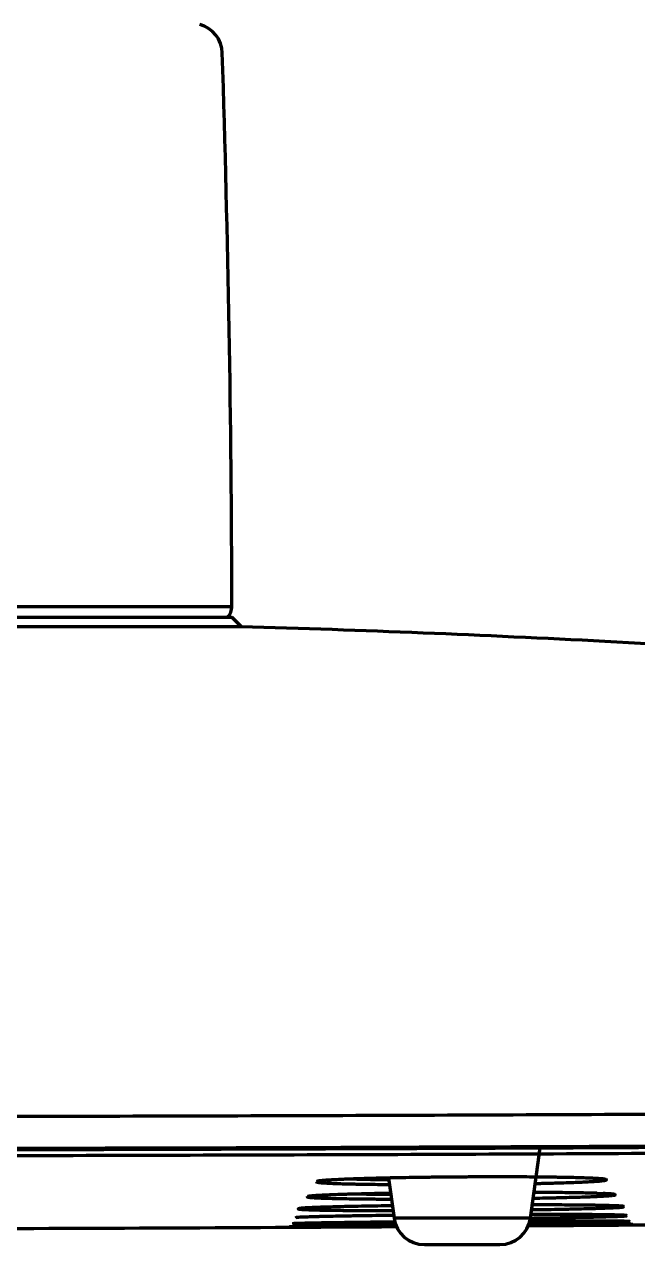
# Model space of a CAD drawing. Extents: x 1919 to 2339, y -1533 to -939.
# Drawn here: x 2195.28 to 2199.28, y -1192.62 to -1184.67 of the extents above; entities that cross this region are included whole.
import ezdxf

# ---------------------------------------------------------------- set-up
doc = ezdxf.new("R2010")
doc.units = 0
doc.header["$LTSCALE"] = 7
doc.header["$MEASUREMENT"] = 0
doc.linetypes.add('CENTER', pattern=[2, 1.25, -0.25, 0.25, -0.25])
doc.layers.add('1', color=1, linetype='CENTER')

msp = doc.modelspace()

# ---------------------------------------------------------------- linework, layer by layer
at = {"layer": '1', "color": 7, "linetype": 'Continuous', "lineweight": 70}
for p, q in [((2187.6362, -1188.4588), (2196.6362, -1188.4588)), ((2187.6363, -1188.5291), (2196.6361, -1188.5291)), ((2196.6971, -1188.5901), (2196.6361, -1188.5291)), ((2198.5802, -1192.4464), (2198.6444, -1191.9873)), ((2197.6554, -1192.185), (2197.692, -1192.4464)), ((2198.5802, -1192.4464), (2197.692, -1192.4464)), ((2197.89, -1192.6186), (2198.3821, -1192.6186))]:
    msp.add_line(p, q, dxfattribs=at)
for centre, radius, start, end in [((2196.3733, -1184.8588), 0.2, 1.85805, 74.57836), ((2076.153, -1188.7588), 120.4836, 0.142665, 1.858048), ((2196.5362, -1188.4588), 0.1, 315.34035, 0), ((2197.89, -1192.4186), 0.2, 187.96961, 270), ((2198.3821, -1192.4186), 0.2, 270, 352.03039), ((2192.1362, -291.6371), 900.8816, 270.4089836, 270.6080186), ((2192.1362, -291.6371), 900.8816, 270.1539866, 270.3543707)]:
    msp.add_arc(centre, radius, start, end, dxfattribs=at)
for points, knots in [([(2193.7365, -1188.59), (2193.8847, -1188.59), (2194.0295, -1188.59), (2194.2063, -1188.5901), (2194.2589, -1188.5901), (2194.3112, -1188.5901), (2194.3459, -1188.5901), (2194.3632, -1188.5901), (2194.4493, -1188.5901), (2194.5848, -1188.5901), (2194.7159, -1188.5901), (2194.7964, -1188.5901), (2194.8124, -1188.5902), (2194.8444, -1188.5902), (2194.8603, -1188.5902), (2194.9077, -1188.5902), (2194.939, -1188.5902), (2195.0939, -1188.5902), (2195.2124, -1188.5902), (2195.3256, -1188.5903)], [0, 0, 0, 0, 0.25, 0.25, 0.3125, 0.34375, 0.34375, 0.375, 0.375, 0.5, 0.625, 0.625, 0.65625, 0.65625, 0.6875, 0.6875, 0.75, 0.75, 1, 1, 1, 1]), ([(2195.3256, -1188.5903), (2195.4348, -1188.5903), (2195.5378, -1188.5903), (2195.7318, -1188.5904), (2195.8229, -1188.5904), (2195.9504, -1188.5905), (2195.9915, -1188.5905), (2196.0507, -1188.5905), (2196.0798, -1188.5905), (2196.108, -1188.5905), (2196.1266, -1188.5905), (2196.1358, -1188.5905), (2196.2178, -1188.5906), (2196.2833, -1188.5906), (2196.4002, -1188.5907), (2196.4516, -1188.5907), (2196.5402, -1188.5908), (2196.5775, -1188.5908), (2196.6151, -1188.5908), (2196.6222, -1188.5908), (2196.6354, -1188.5908), (2196.6416, -1188.5908), (2196.6585, -1188.5909), (2196.6679, -1188.5909), (2196.6904, -1188.5909), (2196.6979, -1188.5909), (2196.6979, -1188.5909)], [0, 0, 0, 0, 0.12502, 0.12502, 0.250039, 0.250039, 0.312549, 0.312549, 0.343804, 0.359431, 0.359431, 0.375059, 0.375059, 0.500078, 0.500078, 0.625098, 0.625098, 0.750117, 0.750117, 0.781372, 0.781372, 0.812627, 0.812627, 0.875137, 0.875137, 1, 1, 1, 1]), ([(2211.2641, -1190.0526), (2210.4945, -1189.9197), (2208.9043, -1189.6639), (2206.4869, -1189.3342), (2204.0159, -1189.0561), (2201.5422, -1188.8375), (2199.1022, -1188.6799), (2197.4864, -1188.6147), (2196.6962, -1188.5921)], [0, 0, 0, 0, 0.159857, 0.329789, 0.499454, 0.668902, 0.838185, 1, 1, 1, 1]), ([(2181.2094, -1191.7451), (2182.1152, -1191.7518), (2183.9292, -1191.7636), (2186.6574, -1191.7762), (2189.3927, -1191.7837), (2191.2209, -1191.7854), (2193.0515, -1191.7854), (2194.8798, -1191.7837), (2197.615, -1191.7762), (2200.3432, -1191.7636), (2202.1572, -1191.7518), (2203.0631, -1191.7451)], [0, 0, 0, 0, 0.125, 0.25, 0.375, 0.5, 0.5, 0.625, 0.75, 0.875, 1, 1, 1, 1]), ([(2203.0369, -1191.9554), (2202.1333, -1191.9622), (2200.3236, -1191.9739), (2197.6019, -1191.9865), (2194.8732, -1191.9941), (2193.0493, -1191.9958), (2191.2231, -1191.9958), (2189.3992, -1191.9941), (2186.6705, -1191.9865), (2183.9489, -1191.9739), (2182.1392, -1191.9622), (2181.2355, -1191.9554)], [0, 0, 0, 0, 0.125, 0.25, 0.375, 0.5, 0.5, 0.625, 0.75, 0.875, 1, 1, 1, 1]), ([(2181.2646, -1191.9621), (2182.1658, -1191.9688), (2183.9707, -1191.9805), (2186.6851, -1191.9931), (2189.4065, -1192.0006), (2191.2255, -1192.0023), (2193.0469, -1192.0023), (2194.8659, -1192.0006), (2197.5874, -1191.9931), (2200.3017, -1191.9805), (2202.1066, -1191.9688), (2203.0079, -1191.9621)], [0, 0, 0, 0, 0.125, 0.25, 0.375, 0.5, 0.5, 0.625, 0.75, 0.875, 1, 1, 1, 1]), ([(2202.9597, -1192.0031), (2202.0577, -1192.0098), (2201.1558, -1192.0156), (2199.3519, -1192.0257), (2197.548, -1192.034), (2194.8421, -1192.0415), (2192.1362, -1192.044), (2189.4303, -1192.0415), (2186.7245, -1192.034), (2184.9206, -1192.0257), (2183.1166, -1192.0156), (2182.2147, -1192.0098), (2181.3127, -1192.0031)], [0, 0, 0, 0, 0.125, 0.125, 0.25, 0.375, 0.5, 0.625, 0.75, 0.875, 0.875, 1, 1, 1, 1]), ([(2198.4935, -1192.1778), (2198.4646, -1192.1776), (2198.4354, -1192.1776), (2198.3763, -1192.1775), (2198.3165, -1192.1775), (2198.2554, -1192.1777), (2198.2167, -1192.1778), (2198.2089, -1192.1779), (2198.1934, -1192.178), (2198.1856, -1192.178), (2198.1623, -1192.1781), (2198.1468, -1192.1782), (2198.1004, -1192.1785), (2198.0388, -1192.179), (2197.9778, -1192.1796), (2197.9323, -1192.1802), (2197.9172, -1192.1804), (2197.8945, -1192.1807), (2197.887, -1192.1808), (2197.8719, -1192.181), (2197.8644, -1192.1811), (2197.8272, -1192.1816), (2197.7981, -1192.1821), (2197.7412, -1192.183), (2197.7133, -1192.1836), (2197.6589, -1192.1847), (2197.6324, -1192.1853), (2197.6, -1192.186), (2197.5935, -1192.1862), (2197.5808, -1192.1865), (2197.5619, -1192.187), (2197.5435, -1192.1875), (2197.5077, -1192.1885), (2197.462, -1192.1898), (2197.4205, -1192.1913), (2197.391, -1192.1924), (2197.3814, -1192.1928), (2197.3675, -1192.1933), (2197.3629, -1192.1935), (2197.3539, -1192.1939), (2197.3495, -1192.1941), (2197.3279, -1192.1951), (2197.2962, -1192.1966), (2197.2698, -1192.1982), (2197.2461, -1192.1999), (2197.2356, -1192.2007), (2197.2242, -1192.2017), (2197.222, -1192.2019), (2197.2178, -1192.2023), (2197.2119, -1192.2029), (2197.2067, -1192.2036), (2197.1977, -1192.2048), (2197.1911, -1192.2059), (2197.1877, -1192.2071), (2197.1869, -1192.2074)], [0, 0, 0, 0, 0.051475, 0.051475, 0.102949, 0.154424, 0.154424, 0.167293, 0.167293, 0.180162, 0.180162, 0.205899, 0.205899, 0.257374, 0.308848, 0.308848, 0.334586, 0.334586, 0.347454, 0.347454, 0.360323, 0.360323, 0.411798, 0.411798, 0.463273, 0.463273, 0.514747, 0.514747, 0.527616, 0.527616, 0.540485, 0.566222, 0.566222, 0.617697, 0.669171, 0.669171, 0.694909, 0.694909, 0.707778, 0.707778, 0.720646, 0.720646, 0.772121, 0.823596, 0.823596, 0.87507, 0.87507, 0.887939, 0.887939, 0.900808, 0.926545, 0.926545, 0.97802, 1, 1, 1, 1]), ([(2198.9956, -1192.187), (2198.9923, -1192.1869), (2198.9889, -1192.1867), (2198.9821, -1192.1864), (2198.9787, -1192.1862), (2198.9717, -1192.1859), (2198.9681, -1192.1857), (2198.9498, -1192.185), (2198.9339, -1192.1844), (2198.8997, -1192.1833), (2198.863, -1192.1823), (2198.8216, -1192.1814), (2198.7943, -1192.1809), (2198.7887, -1192.1808), (2198.7774, -1192.1806), (2198.7717, -1192.1805), (2198.7544, -1192.1802), (2198.7427, -1192.18), (2198.7068, -1192.1795), (2198.6573, -1192.1789), (2198.6046, -1192.1784), (2198.5503, -1192.178), (2198.5223, -1192.1779), (2198.4935, -1192.1778)], [0, 0, 0, 0, 0.034252, 0.034252, 0.066443, 0.066443, 0.098635, 0.098635, 0.227402, 0.227402, 0.356168, 0.484934, 0.484934, 0.517126, 0.517126, 0.549318, 0.549318, 0.613701, 0.613701, 0.742467, 0.871234, 0.871234, 1, 1, 1, 1]), ([(2197.1862, -1192.2099), (2197.1863, -1192.2099), (2197.1863, -1192.21), (2197.1871, -1192.2104), (2197.1882, -1192.2108), (2197.1898, -1192.2112), (2197.19, -1192.2112), (2197.1901, -1192.2112)], [0, 0, 0, 0, 0.047366, 0.047366, 0.924547, 0.924547, 1, 1, 1, 1]), ([(2197.1901, -1192.2112), (2197.1931, -1192.212), (2197.202, -1192.2135), (2197.2165, -1192.2149), (2197.2298, -1192.2159), (2197.2347, -1192.2162), (2197.2424, -1192.2168), (2197.2451, -1192.2169), (2197.2507, -1192.2173), (2197.2536, -1192.2174), (2197.2684, -1192.2183), (2197.2816, -1192.2189), (2197.3106, -1192.2201), (2197.3422, -1192.2212), (2197.3788, -1192.2223), (2197.4034, -1192.2229), (2197.4084, -1192.223), (2197.4185, -1192.2232), (2197.4237, -1192.2233), (2197.4394, -1192.2237), (2197.45, -1192.2239), (2197.4828, -1192.2245), (2197.5285, -1192.2253), (2197.5781, -1192.2259), (2197.6104, -1192.2262), (2197.6169, -1192.2263), (2197.63, -1192.2264), (2197.6367, -1192.2265), (2197.6488, -1192.2266), (2197.6544, -1192.2266), (2197.6599, -1192.2267)], [0, 0, 0, 0, 0.099037, 0.202524, 0.202524, 0.254268, 0.254268, 0.28014, 0.28014, 0.306012, 0.306012, 0.4095, 0.4095, 0.512987, 0.616475, 0.616475, 0.642347, 0.642347, 0.668219, 0.668219, 0.719962, 0.719962, 0.82345, 0.926938, 0.926938, 0.95281, 0.95281, 0.978681, 0.978681, 1, 1, 1, 1]), ([(2197.6553, -1192.1971), (2197.6511, -1192.197), (2197.6229, -1192.1967), (2197.573, -1192.196), (2197.5308, -1192.1953), (2197.5004, -1192.1947), (2197.4905, -1192.1944), (2197.476, -1192.1941), (2197.4713, -1192.194), (2197.4619, -1192.1938), (2197.4572, -1192.1936), (2197.4358, -1192.1931), (2197.42, -1192.1926), (2197.4052, -1192.1921)], [0, 0, 0, 0, 0.042408, 0.286132, 0.529856, 0.529856, 0.651718, 0.651718, 0.712649, 0.712649, 0.77358, 0.77358, 1, 1, 1, 1]), ([(2198.6188, -1192.22), (2198.631, -1192.2198), (2198.6431, -1192.2195), (2198.6806, -1192.2186), (2198.7055, -1192.218), (2198.7356, -1192.2171), (2198.7415, -1192.217), (2198.7534, -1192.2166), (2198.7709, -1192.2161), (2198.7877, -1192.2156), (2198.8205, -1192.2145), (2198.8618, -1192.2131), (2198.8986, -1192.2116), (2198.9244, -1192.2104), (2198.9327, -1192.21), (2198.9447, -1192.2094), (2198.9487, -1192.2092), (2198.9564, -1192.2088), (2198.9601, -1192.2086), (2198.9784, -1192.2076), (2199.0048, -1192.206), (2199.0256, -1192.2044), (2199.0436, -1192.2028), (2199.0511, -1192.2019), (2199.0588, -1192.2009), (2199.0602, -1192.2007), (2199.0629, -1192.2003), (2199.0657, -1192.1998), (2199.068, -1192.1994), (2199.0691, -1192.1991)], [0, 0, 0, 0, 0.050108, 0.050108, 0.157867, 0.157867, 0.184806, 0.184806, 0.211746, 0.265625, 0.265625, 0.373384, 0.481143, 0.481143, 0.535022, 0.535022, 0.561962, 0.561962, 0.588902, 0.588902, 0.69666, 0.804419, 0.804419, 0.912178, 0.912178, 0.939118, 0.939118, 0.966057, 1, 1, 1, 1]), ([(2198.9873, -1192.187), (2198.9929, -1192.1872), (2199.0179, -1192.1883), (2199.0377, -1192.1901), (2199.0476, -1192.1913), (2199.0484, -1192.1915), (2199.0484, -1192.1915)], [0, 0, 0, 0, 0.139108, 0.660096, 0.946486, 1, 1, 1, 1]), ([(2199.0691, -1192.1991), (2199.0698, -1192.199), (2199.0704, -1192.1988), (2199.074, -1192.1979), (2199.0771, -1192.1963), (2199.0741, -1192.1947), (2199.0696, -1192.1936), (2199.0678, -1192.1932), (2199.0644, -1192.1926), (2199.0631, -1192.1924), (2199.0605, -1192.192), (2199.0591, -1192.1918), (2199.0515, -1192.1909), (2199.0366, -1192.1895), (2199.0159, -1192.1881), (2199.0014, -1192.1873), (2198.9986, -1192.1872), (2198.9956, -1192.187)], [0, 0, 0, 0, 0.034138, 0.034138, 0.218674, 0.40321, 0.40321, 0.495478, 0.495478, 0.541612, 0.541612, 0.587746, 0.587746, 0.772283, 0.956819, 0.956819, 1, 1, 1, 1]), ([(2197.1271, -1192.3068), (2197.1271, -1192.3068), (2197.1271, -1192.3068), (2197.127, -1192.3071), (2197.1273, -1192.3075), (2197.129, -1192.3083), (2197.1307, -1192.3087), (2197.133, -1192.3092)], [0, 0, 0, 0, 0.001687, 0.001687, 0.427949, 0.427949, 1, 1, 1, 1]), ([(2197.665, -1192.2847), (2197.6498, -1192.285), (2197.6347, -1192.2853), (2197.6127, -1192.2857), (2197.6056, -1192.2858), (2197.5916, -1192.2861), (2197.5707, -1192.2865), (2197.5505, -1192.2869), (2197.5108, -1192.2878), (2197.4601, -1192.289), (2197.4135, -1192.2903), (2197.3802, -1192.2913), (2197.3694, -1192.2916), (2197.3535, -1192.2921), (2197.3483, -1192.2923), (2197.338, -1192.2926), (2197.333, -1192.2928), (2197.3083, -1192.2937), (2197.2716, -1192.295), (2197.2404, -1192.2964), (2197.2121, -1192.2979), (2197.1993, -1192.2986), (2197.1851, -1192.2995), (2197.1824, -1192.2997), (2197.1771, -1192.3), (2197.1695, -1192.3006), (2197.1628, -1192.3011), (2197.1505, -1192.3022), (2197.1374, -1192.3036), (2197.1305, -1192.305), (2197.1287, -1192.3058), (2197.1287, -1192.3058), (2197.1286, -1192.3058)], [0, 0, 0, 0, 0.049753, 0.049753, 0.07349, 0.07349, 0.097227, 0.144702, 0.144702, 0.23965, 0.334599, 0.334599, 0.382073, 0.382073, 0.405811, 0.405811, 0.429548, 0.429548, 0.524496, 0.619445, 0.619445, 0.714394, 0.714394, 0.738131, 0.738131, 0.761868, 0.809343, 0.809343, 0.904291, 0.99924, 0.99924, 1, 1, 1, 1]), ([(2197.133, -1192.3092), (2197.1342, -1192.3094), (2197.1396, -1192.3103), (2197.1478, -1192.3111), (2197.1594, -1192.312), (2197.1636, -1192.3123), (2197.1707, -1192.3128), (2197.1731, -1192.3129), (2197.1782, -1192.3132), (2197.1808, -1192.3134), (2197.1945, -1192.3141), (2197.2069, -1192.3146), (2197.2345, -1192.3157), (2197.2649, -1192.3167), (2197.3009, -1192.3176), (2197.3252, -1192.3182), (2197.3302, -1192.3183), (2197.3402, -1192.3185), (2197.3454, -1192.3186), (2197.361, -1192.3189), (2197.3717, -1192.3191), (2197.4046, -1192.3196), (2197.4506, -1192.3203), (2197.501, -1192.3208), (2197.534, -1192.3211), (2197.5406, -1192.3212), (2197.5541, -1192.3213), (2197.5609, -1192.3214), (2197.5814, -1192.3215), (2197.5953, -1192.3216), (2197.6296, -1192.3218), (2197.6502, -1192.3219), (2197.6712, -1192.322)], [0, 0, 0, 0, 0.032749, 0.132291, 0.132291, 0.182062, 0.182062, 0.206947, 0.206947, 0.231833, 0.231833, 0.331375, 0.331375, 0.430917, 0.53046, 0.53046, 0.555345, 0.555345, 0.580231, 0.580231, 0.630002, 0.630002, 0.729544, 0.829086, 0.829086, 0.853972, 0.853972, 0.878857, 0.878857, 0.928628, 0.928628, 1, 1, 1, 1]), ([(2197.6674, -1192.2926), (2197.6601, -1192.2925), (2197.6528, -1192.2925), (2197.6325, -1192.2923), (2197.6195, -1192.2923), (2197.6004, -1192.2921), (2197.5941, -1192.292), (2197.5816, -1192.2919), (2197.5507, -1192.2916), (2197.499, -1192.291), (2197.457, -1192.2904), (2197.4375, -1192.29)], [0, 0, 0, 0, 0.085396, 0.085396, 0.240099, 0.240099, 0.31745, 0.31745, 0.394802, 0.704208, 1, 1, 1, 1]), ([(2198.6052, -1192.3156), (2198.6173, -1192.3154), (2198.6292, -1192.3152), (2198.6691, -1192.3144), (2198.6965, -1192.3139), (2198.7364, -1192.313), (2198.7496, -1192.3127), (2198.7752, -1192.3121), (2198.7877, -1192.3118), (2198.8243, -1192.3108), (2198.8707, -1192.3096), (2198.9125, -1192.3082), (2198.9421, -1192.3072), (2198.9516, -1192.3069), (2198.9655, -1192.3063), (2198.97, -1192.3062), (2198.979, -1192.3058), (2198.9833, -1192.3056), (2199.0047, -1192.3047), (2199.0359, -1192.3033), (2199.0612, -1192.3019), (2199.0836, -1192.3005), (2199.0933, -1192.2997), (2199.1036, -1192.2988), (2199.1055, -1192.2987), (2199.1093, -1192.2983), (2199.1145, -1192.2977), (2199.1188, -1192.2972), (2199.1233, -1192.2966), (2199.125, -1192.2963), (2199.1265, -1192.296)], [0, 0, 0, 0, 0.04269, 0.04269, 0.144575, 0.144575, 0.195517, 0.195517, 0.246459, 0.246459, 0.348344, 0.450229, 0.450229, 0.501172, 0.501172, 0.526643, 0.526643, 0.552114, 0.552114, 0.653999, 0.755884, 0.755884, 0.857769, 0.857769, 0.88324, 0.88324, 0.908711, 0.959653, 0.959653, 1, 1, 1, 1]), ([(2199.0181, -1192.2846), (2199.0102, -1192.2843), (2199.0018, -1192.284), (2198.9765, -1192.2833), (2198.9405, -1192.2824), (2198.8993, -1192.2816), (2198.8718, -1192.2812), (2198.8663, -1192.2811), (2198.8549, -1192.2809), (2198.8492, -1192.2808), (2198.8317, -1192.2806), (2198.8199, -1192.2804), (2198.7835, -1192.2799), (2198.7332, -1192.2794), (2198.6791, -1192.279), (2198.6368, -1192.2787), (2198.6221, -1192.2787), (2198.6072, -1192.2786)], [0, 0, 0, 0, 0.08615, 0.08615, 0.251822, 0.417495, 0.417495, 0.458913, 0.458913, 0.500331, 0.500331, 0.583168, 0.583168, 0.74884, 0.914513, 0.914513, 1, 1, 1, 1]), ([(2199.0119, -1192.2846), (2199.0339, -1192.2853), (2199.0711, -1192.2867), (2199.1003, -1192.2888), (2199.1084, -1192.2897), (2199.1087, -1192.2898), (2199.1087, -1192.2898)], [0, 0, 0, 0, 0.3795, 0.766948, 0.977055, 1, 1, 1, 1]), ([(2199.1265, -1192.296), (2199.1287, -1192.2956), (2199.1331, -1192.2945), (2199.1335, -1192.2934), (2199.1313, -1192.2923), (2199.1302, -1192.292), (2199.1279, -1192.2915), (2199.1271, -1192.2913), (2199.1251, -1192.291), (2199.1241, -1192.2908), (2199.1183, -1192.29), (2199.1058, -1192.2888), (2199.0872, -1192.2876), (2199.0696, -1192.2866), (2199.0622, -1192.2863), (2199.0542, -1192.2859)], [0, 0, 0, 0, 0.115509, 0.306751, 0.306751, 0.402371, 0.402371, 0.450182, 0.450182, 0.497992, 0.497992, 0.689233, 0.880474, 0.880474, 1, 1, 1, 1]), ([(2197.0806, -1192.3828), (2197.0753, -1192.3834), (2197.0718, -1192.384), (2197.0682, -1192.3851), (2197.068, -1192.3859), (2197.0712, -1192.3867), (2197.0725, -1192.3869)], [0, 0, 0, 0, 0.412542, 0.412542, 0.825084, 1, 1, 1, 1]), ([(2197.0725, -1192.3869), (2197.0743, -1192.3872), (2197.0765, -1192.3875), (2197.0807, -1192.388), (2197.082, -1192.3881), (2197.0849, -1192.3884), (2197.0865, -1192.3885), (2197.0915, -1192.3889), (2197.0953, -1192.3891), (2197.1078, -1192.3899), (2197.1277, -1192.3908), (2197.1539, -1192.3917), (2197.1759, -1192.3923), (2197.1837, -1192.3925), (2197.1959, -1192.3928), (2197.2001, -1192.3929), (2197.2087, -1192.3931), (2197.213, -1192.3932), (2197.2354, -1192.3937), (2197.2546, -1192.394), (2197.2956, -1192.3946), (2197.3393, -1192.3952), (2197.3881, -1192.3957), (2197.4203, -1192.396), (2197.4268, -1192.396), (2197.4401, -1192.3961), (2197.4467, -1192.3962), (2197.4669, -1192.3963), (2197.4806, -1192.3964), (2197.5224, -1192.3966), (2197.5798, -1192.3969), (2197.6407, -1192.397), (2197.675, -1192.397), (2197.6781, -1192.397), (2197.6811, -1192.397)], [0, 0, 0, 0, 0.053969, 0.053969, 0.077392, 0.077392, 0.100816, 0.100816, 0.147663, 0.147663, 0.241357, 0.335052, 0.335052, 0.381899, 0.381899, 0.405322, 0.405322, 0.428746, 0.428746, 0.52244, 0.52244, 0.616135, 0.709829, 0.709829, 0.733252, 0.733252, 0.756676, 0.756676, 0.803523, 0.803523, 0.897217, 0.990912, 0.990912, 1, 1, 1, 1]), ([(2197.6785, -1192.3657), (2197.647, -1192.3662), (2197.5859, -1192.3671), (2197.5284, -1192.3681), (2197.4726, -1192.3692), (2197.4457, -1192.3697), (2197.4132, -1192.3704), (2197.4067, -1192.3705), (2197.394, -1192.3708), (2197.3752, -1192.3712), (2197.3572, -1192.3717), (2197.3222, -1192.3725), (2197.2782, -1192.3737), (2197.2395, -1192.3749), (2197.2125, -1192.3758), (2197.2039, -1192.3761), (2197.1914, -1192.3765), (2197.1873, -1192.3767), (2197.1794, -1192.377), (2197.1756, -1192.3772), (2197.1569, -1192.3779), (2197.1302, -1192.3791), (2197.1099, -1192.3804), (2197.0928, -1192.3816), (2197.0858, -1192.3822), (2197.0806, -1192.3828)], [0, 0, 0, 0, 0.09973, 0.19976, 0.19976, 0.29979, 0.29979, 0.324797, 0.324797, 0.349805, 0.39982, 0.39982, 0.49985, 0.59988, 0.59988, 0.649895, 0.649895, 0.674902, 0.674902, 0.69991, 0.69991, 0.79994, 0.89997, 0.89997, 1, 1, 1, 1]), ([(2198.5945, -1192.3908), (2198.6207, -1192.3905), (2198.6462, -1192.3901), (2198.7011, -1192.3892), (2198.7301, -1192.3887), (2198.7653, -1192.388), (2198.7723, -1192.3879), (2198.7861, -1192.3876), (2198.8066, -1192.3872), (2198.8264, -1192.3868), (2198.865, -1192.386), (2198.9141, -1192.3849), (2198.9583, -1192.3837), (2198.9896, -1192.3828), (2198.9997, -1192.3825), (2199.0193, -1192.3819), (2199.0287, -1192.3816), (2199.0557, -1192.3807), (2199.0887, -1192.3795), (2199.1155, -1192.3783), (2199.1333, -1192.3773), (2199.1388, -1192.377), (2199.1491, -1192.3764), (2199.1538, -1192.3761), (2199.1667, -1192.3752), (2199.1805, -1192.374), (2199.1876, -1192.3728), (2199.1895, -1192.3722), (2199.1896, -1192.3722), (2199.1897, -1192.3721)], [0, 0, 0, 0, 0.077142, 0.077142, 0.168868, 0.168868, 0.191799, 0.191799, 0.214731, 0.260594, 0.260594, 0.35232, 0.444046, 0.444046, 0.489909, 0.489909, 0.535772, 0.535772, 0.627498, 0.719224, 0.719224, 0.765087, 0.765087, 0.81095, 0.81095, 0.902676, 0.994402, 0.994402, 1, 1, 1, 1]), ([(2199.19, -1192.3707), (2199.1899, -1192.3706), (2199.1898, -1192.3706), (2199.188, -1192.37), (2199.1814, -1192.3689), (2199.1682, -1192.3679), (2199.1556, -1192.3671), (2199.151, -1192.3669), (2199.1409, -1192.3664), (2199.1355, -1192.3662), (2199.1181, -1192.3655), (2199.0917, -1192.3646), (2199.0593, -1192.3638), (2199.0327, -1192.3633), (2199.0235, -1192.3631), (2199.009, -1192.3628), (2199.0041, -1192.3628), (2198.9941, -1192.3626), (2198.989, -1192.3625), (2198.963, -1192.3621), (2198.941, -1192.3618), (2198.8946, -1192.3613), (2198.8459, -1192.3608), (2198.7925, -1192.3605), (2198.7575, -1192.3603), (2198.7505, -1192.3602), (2198.7362, -1192.3602), (2198.729, -1192.3601), (2198.7072, -1192.36), (2198.6925, -1192.36), (2198.6519, -1192.3598), (2198.6257, -1192.3598), (2198.5989, -1192.3597)], [0, 0, 0, 0, 0.007673, 0.007673, 0.099014, 0.190354, 0.190354, 0.236025, 0.236025, 0.281695, 0.281695, 0.373036, 0.464377, 0.464377, 0.510047, 0.510047, 0.532883, 0.532883, 0.555718, 0.555718, 0.647059, 0.647059, 0.7384, 0.829741, 0.829741, 0.852576, 0.852576, 0.875411, 0.875411, 0.921081, 0.921081, 1, 1, 1, 1]), ([(2197.7059, -1192.496), (2197.7034, -1192.496), (2197.7009, -1192.496), (2197.6899, -1192.4961), (2197.6815, -1192.4962), (2197.6646, -1192.4963), (2197.6562, -1192.4963), (2197.6147, -1192.4967), (2197.5824, -1192.4969), (2197.52, -1192.4974), (2197.4898, -1192.4977), (2197.4313, -1192.4982), (2197.4031, -1192.4984), (2197.3623, -1192.4988), (2197.3489, -1192.4989), (2197.323, -1192.4991), (2197.3104, -1192.4992), (2197.2737, -1192.4996), (2197.2276, -1192.5), (2197.1872, -1192.5004), (2197.1591, -1192.5007), (2197.1501, -1192.5008), (2197.1372, -1192.501), (2197.1329, -1192.501), (2197.1247, -1192.5011), (2197.1207, -1192.5011), (2197.1011, -1192.5014), (2197.0873, -1192.5015), (2197.0629, -1192.5019), (2197.0524, -1192.502), (2197.0349, -1192.5023), (2197.0278, -1192.5024), (2197.0212, -1192.5026), (2197.02, -1192.5026), (2197.0178, -1192.5027), (2197.0148, -1192.5027), (2197.0129, -1192.5028), (2197.0114, -1192.5029), (2197.011, -1192.5029), (2197.0109, -1192.503)], [0, 0, 0, 0, 0.006181, 0.006181, 0.027063, 0.027063, 0.047945, 0.047945, 0.131473, 0.131473, 0.215001, 0.215001, 0.298529, 0.298529, 0.340293, 0.340293, 0.382057, 0.382057, 0.465585, 0.549113, 0.549113, 0.590877, 0.590877, 0.611759, 0.611759, 0.632641, 0.632641, 0.716169, 0.716169, 0.799696, 0.799696, 0.883224, 0.883224, 0.904106, 0.904106, 0.924988, 0.966752, 0.966752, 1, 1, 1, 1]), ([(2197.6999, -1192.4718), (2197.6852, -1192.472), (2197.638, -1192.4724), (2197.5925, -1192.4729), (2197.5311, -1192.4736), (2197.5012, -1192.4739), (2197.443, -1192.4746), (2197.4153, -1192.475), (2197.3623, -1192.4756), (2197.3118, -1192.4763), (2197.2664, -1192.477), (2197.2397, -1192.4775), (2197.2344, -1192.4775), (2197.224, -1192.4777), (2197.2189, -1192.4778), (2197.2039, -1192.4781), (2197.1942, -1192.4782), (2197.1666, -1192.4787), (2197.133, -1192.4794), (2197.1058, -1192.4801), (2197.0878, -1192.4805), (2197.0822, -1192.4807), (2197.0744, -1192.4809), (2197.0719, -1192.481), (2197.0671, -1192.4811), (2197.0648, -1192.4812), (2197.054, -1192.4816), (2197.0471, -1192.4819), (2197.0368, -1192.4825), (2197.0334, -1192.4827), (2197.0312, -1192.4831), (2197.0309, -1192.4831), (2197.0307, -1192.4832)], [0, 0, 0, 0, 0.037836, 0.123051, 0.123051, 0.208266, 0.208266, 0.293481, 0.293481, 0.378697, 0.463912, 0.463912, 0.485216, 0.485216, 0.50652, 0.50652, 0.549127, 0.549127, 0.634343, 0.719558, 0.719558, 0.762166, 0.762166, 0.783469, 0.783469, 0.804773, 0.804773, 0.889988, 0.889988, 0.975204, 0.975204, 1, 1, 1, 1]), ([(2197.0342, -1192.484), (2197.0348, -1192.484), (2197.0354, -1192.484), (2197.0379, -1192.4842), (2197.0402, -1192.4843), (2197.0483, -1192.4846), (2197.0625, -1192.485), (2197.0834, -1192.4854), (2197.1017, -1192.4856), (2197.1082, -1192.4857), (2197.1222, -1192.4858), (2197.1296, -1192.4859), (2197.1529, -1192.4861), (2197.1699, -1192.4862), (2197.2069, -1192.4864), (2197.2269, -1192.4864), (2197.2697, -1192.4866), (2197.2926, -1192.4866), (2197.323, -1192.4866), (2197.3292, -1192.4866), (2197.3418, -1192.4866), (2197.3608, -1192.4866), (2197.3804, -1192.4866), (2197.4204, -1192.4866), (2197.4759, -1192.4866), (2197.5356, -1192.4865), (2197.582, -1192.4863), (2197.5977, -1192.4863), (2197.6217, -1192.4862), (2197.6297, -1192.4862), (2197.6459, -1192.4862), (2197.6541, -1192.4861), (2197.6749, -1192.4861), (2197.6876, -1192.486), (2197.7003, -1192.486)], [0, 0, 0, 0, 0.017244, 0.017244, 0.062382, 0.062382, 0.152659, 0.242936, 0.242936, 0.288075, 0.288075, 0.333214, 0.333214, 0.423491, 0.423491, 0.513768, 0.513768, 0.604045, 0.604045, 0.626614, 0.626614, 0.649183, 0.694322, 0.694322, 0.784599, 0.874876, 0.874876, 0.920015, 0.920015, 0.942584, 0.942584, 0.965153, 0.965153, 1, 1, 1, 1]), ([(2197.6906, -1192.4284), (2197.6824, -1192.4285), (2197.6422, -1192.429), (2197.6033, -1192.4295), (2197.5429, -1192.4303), (2197.5135, -1192.4308), (2197.4778, -1192.4313), (2197.4707, -1192.4314), (2197.4567, -1192.4316), (2197.436, -1192.432), (2197.416, -1192.4323), (2197.3768, -1192.433), (2197.3272, -1192.4339), (2197.2825, -1192.4348), (2197.2562, -1192.4354), (2197.251, -1192.4355), (2197.2408, -1192.4358), (2197.2358, -1192.4359), (2197.2209, -1192.4362), (2197.2115, -1192.4365), (2197.1843, -1192.4372), (2197.1512, -1192.4381), (2197.1243, -1192.4391), (2197.1065, -1192.4398), (2197.101, -1192.44), (2197.0933, -1192.4403), (2197.0909, -1192.4405), (2197.0861, -1192.4407), (2197.0839, -1192.4408), (2197.0731, -1192.4414), (2197.0663, -1192.4418), (2197.0561, -1192.4427), (2197.0527, -1192.4431), (2197.0506, -1192.4437), (2197.0503, -1192.4438), (2197.0501, -1192.4439)], [0, 0, 0, 0, 0.022203, 0.109273, 0.109273, 0.196343, 0.196343, 0.21811, 0.21811, 0.239878, 0.283413, 0.283413, 0.370483, 0.457552, 0.457552, 0.47932, 0.47932, 0.501087, 0.501087, 0.544622, 0.544622, 0.631692, 0.718762, 0.718762, 0.762297, 0.762297, 0.784065, 0.784065, 0.805832, 0.805832, 0.892902, 0.892902, 0.979972, 0.979972, 1, 1, 1, 1]), ([(2198.5671, -1192.495), (2198.5818, -1192.4949), (2198.5964, -1192.4948), (2198.6273, -1192.4946), (2198.6437, -1192.4944), (2198.6679, -1192.4943), (2198.676, -1192.4942), (2198.692, -1192.4941), (2198.6999, -1192.494), (2198.7394, -1192.4937), (2198.7698, -1192.4934), (2198.8282, -1192.4929), (2198.8843, -1192.4925), (2198.9359, -1192.492), (2198.9666, -1192.4917), (2198.9727, -1192.4917), (2198.9847, -1192.4915), (2198.9906, -1192.4915), (2199.0081, -1192.4913), (2199.0193, -1192.4912), (2199.0519, -1192.4909), (2199.0921, -1192.4905), (2199.1263, -1192.4901), (2199.1496, -1192.4898), (2199.157, -1192.4897), (2199.171, -1192.4896), (2199.1776, -1192.4895), (2199.196, -1192.4892), (2199.2065, -1192.4891), (2199.2239, -1192.4888), (2199.2309, -1192.4887), (2199.2414, -1192.4885), (2199.2449, -1192.4883), (2199.2469, -1192.4882), (2199.2471, -1192.4882), (2199.2473, -1192.4882)], [0, 0, 0, 0, 0.037677, 0.037677, 0.080688, 0.080688, 0.102194, 0.102194, 0.123699, 0.123699, 0.209721, 0.209721, 0.295742, 0.381764, 0.381764, 0.403269, 0.403269, 0.424775, 0.424775, 0.467785, 0.467785, 0.553807, 0.639829, 0.639829, 0.682839, 0.682839, 0.72585, 0.72585, 0.811872, 0.811872, 0.897893, 0.897893, 0.983915, 0.983915, 1, 1, 1, 1]), ([(2199.2477, -1192.4881), (2199.2476, -1192.4881), (2199.2471, -1192.488), (2199.2442, -1192.4879), (2199.2368, -1192.4878), (2199.2224, -1192.4877), (2199.2089, -1192.4877), (2199.2039, -1192.4877), (2199.1958, -1192.4877), (2199.193, -1192.4877), (2199.1871, -1192.4877), (2199.1841, -1192.4877), (2199.1685, -1192.4877), (2199.1403, -1192.4877), (2199.1057, -1192.4878), (2199.068, -1192.4879), (2199.0476, -1192.488), (2199.02, -1192.4881), (2199.0143, -1192.4881), (2199.003, -1192.4881), (2198.9857, -1192.4882), (2198.9676, -1192.4883), (2198.9307, -1192.4884), (2198.879, -1192.4886), (2198.8224, -1192.4889), (2198.7781, -1192.4891), (2198.7631, -1192.4892), (2198.7323, -1192.4894), (2198.7167, -1192.4894), (2198.6694, -1192.4897), (2198.6258, -1192.4899), (2198.581, -1192.4902), (2198.5693, -1192.4902)], [0, 0, 0, 0, 0.038794, 0.038794, 0.123482, 0.20817, 0.20817, 0.250514, 0.250514, 0.271685, 0.271685, 0.292857, 0.292857, 0.377545, 0.462233, 0.462233, 0.546921, 0.546921, 0.568093, 0.568093, 0.589264, 0.631608, 0.631608, 0.716296, 0.800984, 0.800984, 0.843328, 0.843328, 0.885672, 0.885672, 0.970359, 1, 1, 1, 1]), ([(2198.5717, -1192.4455), (2198.5784, -1192.4454), (2198.5852, -1192.4454), (2198.6078, -1192.4451), (2198.6235, -1192.4449), (2198.647, -1192.4446), (2198.6547, -1192.4445), (2198.6702, -1192.4443), (2198.6779, -1192.4442), (2198.7161, -1192.4437), (2198.7455, -1192.4432), (2198.802, -1192.4424), (2198.8563, -1192.4415), (2198.9062, -1192.4406), (2198.936, -1192.44), (2198.9418, -1192.4399), (2198.9534, -1192.4396), (2198.9592, -1192.4395), (2198.9761, -1192.4392), (2198.987, -1192.4389), (2199.0186, -1192.4382), (2199.0576, -1192.4373), (2199.0908, -1192.4363), (2199.1134, -1192.4356), (2199.1205, -1192.4354), (2199.1307, -1192.435), (2199.134, -1192.4349), (2199.1404, -1192.4347), (2199.1435, -1192.4346), (2199.1585, -1192.434), (2199.1687, -1192.4335), (2199.1857, -1192.4326), (2199.1926, -1192.4322), (2199.2029, -1192.4313), (2199.2063, -1192.4308), (2199.2085, -1192.4303), (2199.2088, -1192.4302), (2199.2091, -1192.4301), (2199.2091, -1192.4301), (2199.2091, -1192.4301)], [0, 0, 0, 0, 0.018286, 0.018286, 0.061825, 0.061825, 0.083595, 0.083595, 0.105364, 0.105364, 0.192442, 0.192442, 0.27952, 0.366597, 0.366597, 0.388367, 0.388367, 0.410136, 0.410136, 0.453675, 0.453675, 0.540753, 0.627831, 0.627831, 0.67137, 0.67137, 0.693139, 0.693139, 0.714909, 0.714909, 0.801986, 0.801986, 0.889064, 0.889064, 0.976142, 0.976142, 0.997911, 0.997911, 1, 1, 1, 1]), ([(2198.5719, -1192.4801), (2198.5817, -1192.48), (2198.5915, -1192.4799), (2198.6175, -1192.4797), (2198.6335, -1192.4795), (2198.6574, -1192.4793), (2198.6653, -1192.4792), (2198.681, -1192.479), (2198.6888, -1192.4789), (2198.7276, -1192.4785), (2198.7575, -1192.4782), (2198.815, -1192.4775), (2198.8702, -1192.4768), (2198.9209, -1192.4761), (2198.9511, -1192.4757), (2198.9571, -1192.4756), (2198.9689, -1192.4754), (2198.9748, -1192.4753), (2198.9919, -1192.4751), (2199.003, -1192.4749), (2199.035, -1192.4744), (2199.0747, -1192.4737), (2199.1084, -1192.473), (2199.1313, -1192.4725), (2199.1386, -1192.4724), (2199.1489, -1192.4721), (2199.1522, -1192.472), (2199.1587, -1192.4719), (2199.1619, -1192.4718), (2199.177, -1192.4714), (2199.1874, -1192.4711), (2199.2046, -1192.4705), (2199.2115, -1192.4702), (2199.2219, -1192.4696), (2199.2254, -1192.4694), (2199.2275, -1192.469), (2199.2278, -1192.469), (2199.228, -1192.4689)], [0, 0, 0, 0, 0.026067, 0.026067, 0.069369, 0.069369, 0.091019, 0.091019, 0.11267, 0.11267, 0.199272, 0.199272, 0.285875, 0.372477, 0.372477, 0.394128, 0.394128, 0.415778, 0.415778, 0.45908, 0.45908, 0.545682, 0.632285, 0.632285, 0.675586, 0.675586, 0.697236, 0.697236, 0.718887, 0.718887, 0.80549, 0.80549, 0.892092, 0.892092, 0.978694, 0.978694, 1, 1, 1, 1]), ([(2199.2281, -1192.4686), (2199.2279, -1192.4685), (2199.2275, -1192.4684), (2199.225, -1192.4681), (2199.2178, -1192.4677), (2199.2038, -1192.4673), (2199.1906, -1192.467), (2199.1857, -1192.4669), (2199.1778, -1192.4668), (2199.1751, -1192.4667), (2199.1693, -1192.4666), (2199.1664, -1192.4666), (2199.1511, -1192.4664), (2199.1372, -1192.4663), (2199.1065, -1192.466), (2199.0896, -1192.4659), (2199.0526, -1192.4657), (2199.0326, -1192.4657), (2199.0056, -1192.4656), (2199, -1192.4656), (2198.9889, -1192.4655), (2198.9719, -1192.4655), (2198.9542, -1192.4655), (2198.918, -1192.4654), (2198.8672, -1192.4654), (2198.8117, -1192.4655), (2198.7683, -1192.4655), (2198.7535, -1192.4656), (2198.7309, -1192.4656), (2198.7233, -1192.4656), (2198.708, -1192.4657), (2198.7003, -1192.4657), (2198.6615, -1192.4658), (2198.6234, -1192.4659), (2198.5842, -1192.466), (2198.5776, -1192.4661)], [0, 0, 0, 0, 0.027608, 0.027608, 0.114421, 0.201234, 0.201234, 0.24464, 0.24464, 0.266343, 0.266343, 0.288047, 0.288047, 0.37486, 0.37486, 0.461673, 0.461673, 0.548486, 0.548486, 0.570189, 0.570189, 0.591892, 0.635299, 0.635299, 0.722112, 0.808925, 0.808925, 0.852331, 0.852331, 0.874034, 0.874034, 0.895738, 0.895738, 0.982551, 1, 1, 1, 1]), ([(2199.2088, -1192.4294), (2199.2086, -1192.4293), (2199.2083, -1192.4293), (2199.2062, -1192.4288), (2199.1993, -1192.428), (2199.1856, -1192.4273), (2199.1727, -1192.4268), (2199.1679, -1192.4266), (2199.1602, -1192.4264), (2199.1575, -1192.4263), (2199.1519, -1192.4261), (2199.149, -1192.4261), (2199.134, -1192.4257), (2199.1205, -1192.4254), (2199.0904, -1192.4248), (2199.0738, -1192.4246), (2199.0376, -1192.4241), (2199.0179, -1192.4239), (2198.9914, -1192.4237), (2198.986, -1192.4236), (2198.9751, -1192.4235), (2198.9584, -1192.4234), (2198.9411, -1192.4233), (2198.9055, -1192.4231), (2198.8557, -1192.4228), (2198.8013, -1192.4227), (2198.7586, -1192.4226), (2198.7441, -1192.4226), (2198.7219, -1192.4225), (2198.7144, -1192.4225), (2198.6994, -1192.4225), (2198.6918, -1192.4225), (2198.6538, -1192.4225), (2198.6218, -1192.4225), (2198.5891, -1192.4226), (2198.5883, -1192.4226)], [0, 0, 0, 0, 0.01694, 0.01694, 0.106106, 0.195273, 0.195273, 0.239856, 0.239856, 0.262147, 0.262147, 0.284439, 0.284439, 0.373606, 0.373606, 0.462772, 0.462772, 0.551938, 0.551938, 0.57423, 0.57423, 0.596522, 0.641105, 0.641105, 0.730271, 0.819438, 0.819438, 0.864021, 0.864021, 0.886313, 0.886313, 0.908604, 0.908604, 0.997771, 1, 1, 1, 1]), ([(2197.0115, -1192.5031), (2197.0117, -1192.5031), (2197.0135, -1192.5032), (2197.0179, -1192.5033), (2197.0261, -1192.5033), (2197.0293, -1192.5033), (2197.0347, -1192.5034), (2197.0367, -1192.5034), (2197.0408, -1192.5034), (2197.0429, -1192.5034), (2197.0542, -1192.5034), (2197.0756, -1192.5035), (2197.1037, -1192.5034), (2197.1351, -1192.5034), (2197.1524, -1192.5033), (2197.1906, -1192.5032), (2197.2111, -1192.5032), (2197.2547, -1192.503), (2197.3011, -1192.5028), (2197.3529, -1192.5026), (2197.387, -1192.5024), (2197.3939, -1192.5024), (2197.4078, -1192.5023), (2197.4149, -1192.5023), (2197.4364, -1192.5022), (2197.4509, -1192.5021), (2197.4952, -1192.5019), (2197.556, -1192.5016), (2197.6203, -1192.5013), (2197.6699, -1192.501), (2197.6867, -1192.5009), (2197.7048, -1192.5008), (2197.7059, -1192.5008), (2197.707, -1192.5008)], [0, 0, 0, 0, 0.015954, 0.101279, 0.101279, 0.143941, 0.143941, 0.165272, 0.165272, 0.186603, 0.186603, 0.271927, 0.357252, 0.357252, 0.442576, 0.442576, 0.5279, 0.5279, 0.613225, 0.698549, 0.698549, 0.71988, 0.71988, 0.741211, 0.741211, 0.783873, 0.783873, 0.869198, 0.954522, 0.954522, 0.997184, 0.997184, 1, 1, 1, 1])]:
    msp.add_open_spline(points, degree=3, knots=knots, dxfattribs=at)

doc.saveas('drawing.dxf')
